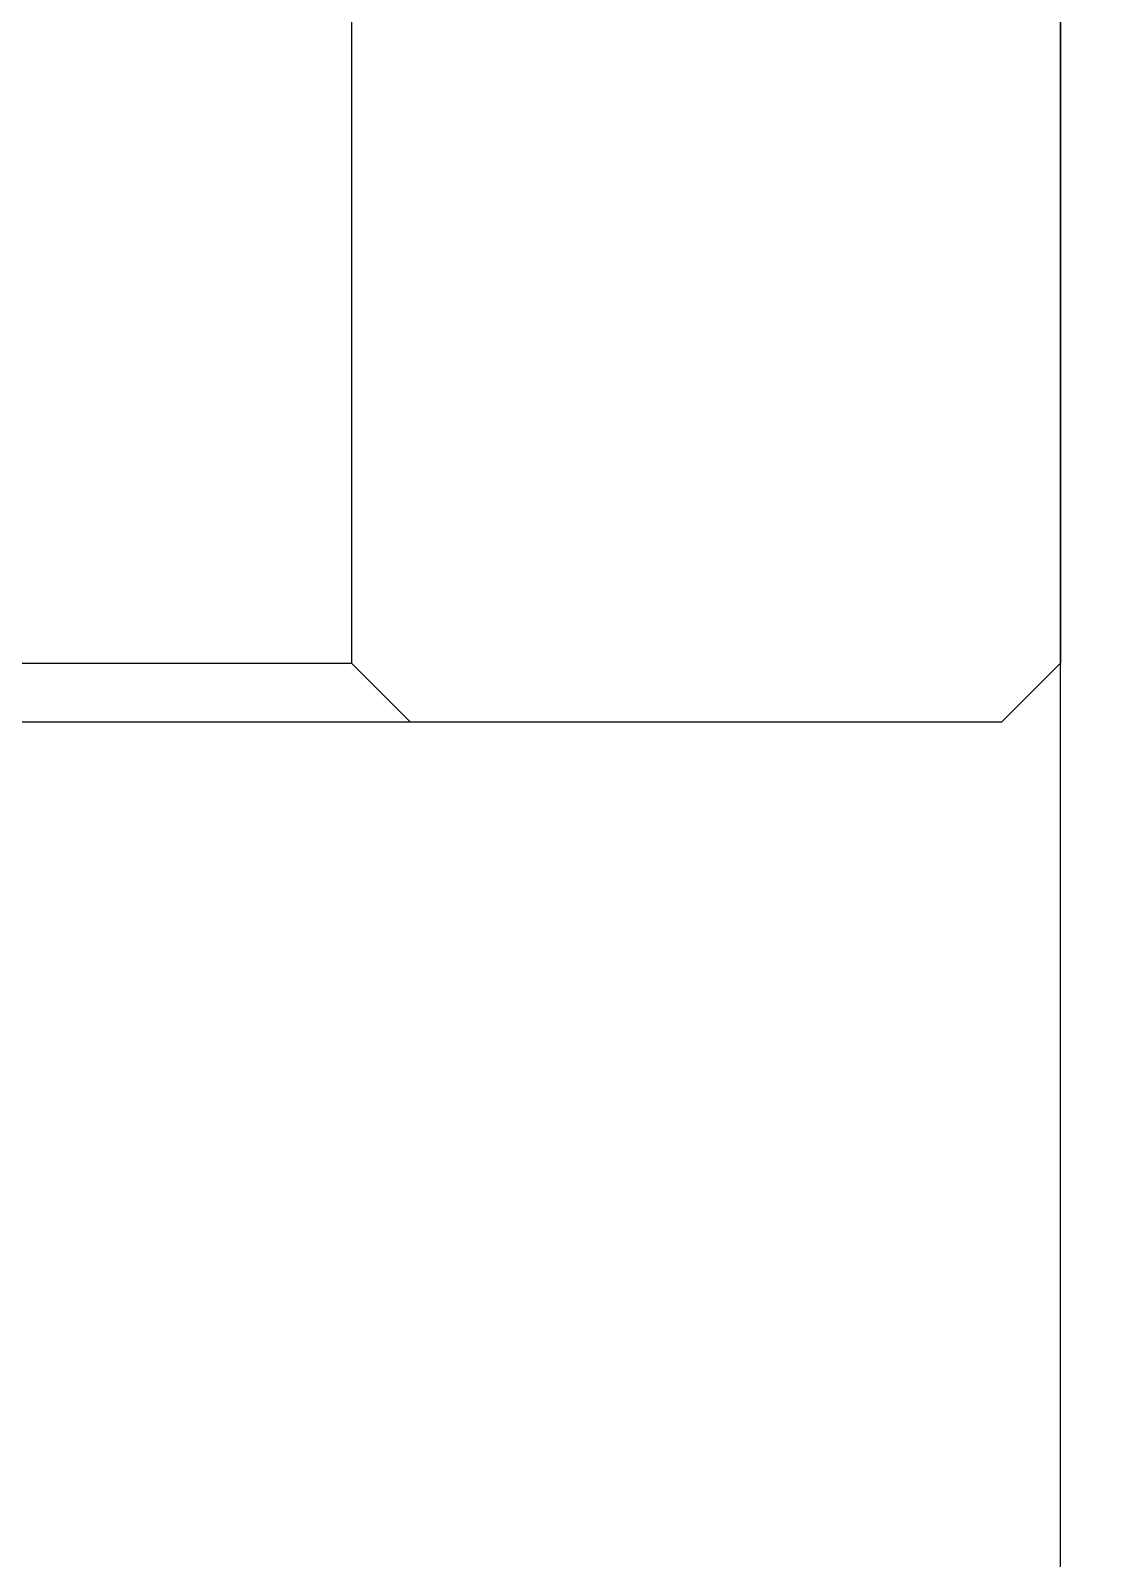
# Model space of a CAD drawing. Header units: millimetres. Extents: x 0 to 279, y 0 to 216.
# Drawn here: x 237.285 to 238.788, y 63.95 to 66.104 of the extents above; entities that cross this region are included whole.
import ezdxf

# ---------------------------------------------------------------- set-up
doc = ezdxf.new("R2010")
doc.units = ezdxf.units.MM
doc.layers.add('TITLE_BLOCK_TEXT', color=8, linetype='Continuous')

msp = doc.modelspace()

# ---------------------------------------------------------------- hatches: boundary and pattern name
at = {"layer": 'TITLE_BLOCK_TEXT', "linetype": 'Continuous', "lineweight": 18}
h = msp.add_hatch(dxfattribs=at)
h.set_pattern_fill('ANSI31', color=256, style=0)
h.paths.add_polyline_path([(238.7377, 87.6291), (238.7377, 58.5457), (239.9044, 58.5457), (239.9044, 58.1291), (240.8544, 58.1291), (240.8544, 87.6291)], flags=0)
h = msp.add_hatch(dxfattribs=at)
h.set_pattern_fill('ANSI31', color=256, style=0)
h.paths.add_polyline_path([(238.7377, 65.2124), (238.7377, 71.7124), (238.6544, 71.7957), (237.8211, 71.7957), (237.7377, 71.7124), (237.7377, 65.2124), (237.8211, 65.1291), (238.6544, 65.1291)], flags=0)

# ---------------------------------------------------------------- linework, layer by layer
at = {"color": 7, "linetype": 'Continuous', "lineweight": 25}
for p, q in [((238.7377, 58.5457), (238.7377, 87.6291)), ((237.7377, 71.7124), (237.7377, 65.2124)), ((238.7377, 71.7124), (238.7377, 65.2124)), ((236.5818, 65.2124), (237.7377, 65.2124)), ((237.7377, 65.2124), (237.8211, 65.1291)), ((238.6544, 65.1291), (238.7377, 65.2124)), ((237.8211, 65.1291), (236.7174, 65.1291)), ((238.6544, 65.1291), (237.8211, 65.1291))]:
    msp.add_line(p, q, dxfattribs=at)

doc.saveas('drawing.dxf')
